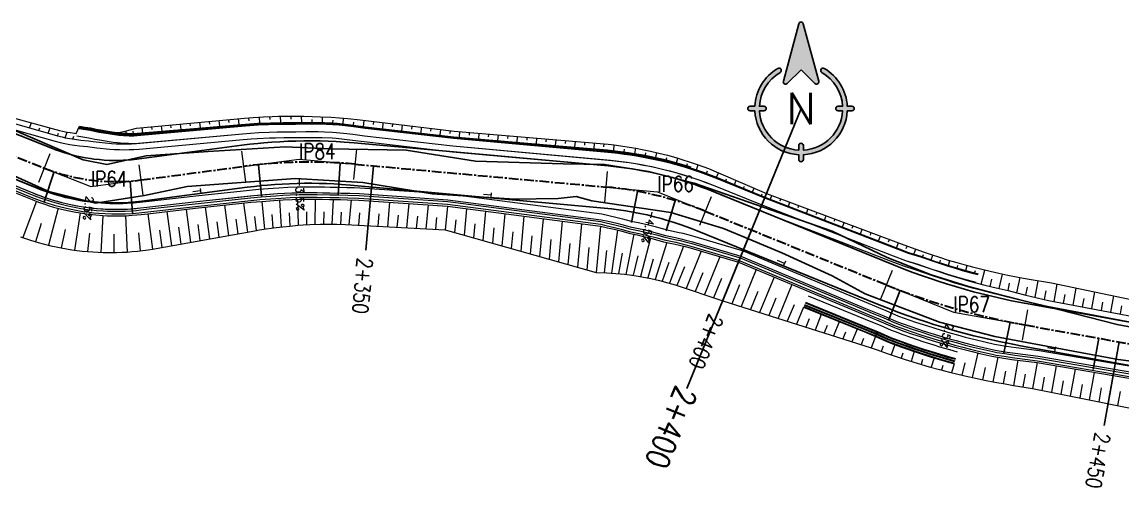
# Model space of a CAD drawing. Extents: x 337736 to 342003, y 3067251 to 3069533.
# Drawn here: x 339711.6 to 339854.3, y 3068097 to 3068157.3 of the extents above; entities that cross this region are included whole.
import ezdxf
from ezdxf.enums import TextEntityAlignment as Align

# ---------------------------------------------------------------- set-up
doc = ezdxf.new("R2010")
doc.units = 0
doc.header["$MEASUREMENT"] = 0
doc.linetypes.add('Center', pattern=[2, 1.25, -0.25, 0.25, -0.25])
for name, color, linetype, lineweight in [('BEC', 3, 'Continuous', 13), ('BES', 3, 'Continuous', 13), ('Breast Wall', 6, 'Continuous', 9), ('CFHatchLines', 4, 'Continuous', 0), ('Chainage', 7, 'Continuous', 25), ('Drain', 3, 'Continuous', 9), ('IP_Line', 150, 'Continuous', 9), ('LeftRoadExtreme', 7, 'Continuous', 13), ('RC', 9, 'Center', 30), ('Retaining Wall', 140, 'Continuous', 9), ('RightRoadExtreme', 7, 'Continuous', 13), ('Road Width', 6, 'Continuous', 25), ('Shoulder', 30, 'Continuous', 15)]:
    doc.layers.add(name, color=color, linetype=linetype, lineweight=lineweight)
for name, color, linetype in [('IPName', 7, 'Continuous'), ('Match Chainage', 7, 'Continuous'), ('North', 7, 'Continuous'), ('RoadEdge', 51, 'Continuous'), ('Super-Elevation', 1, 'Continuous')]:
    doc.layers.add(name, color=color, linetype=linetype)
doc.styles.get("Standard").update_dxf_attribs({"font": 'simplex.shx'})

# ---------------------------------------------------------------- blocks, each defined once
blk = doc.blocks.new('North')
at = {"layer": 'North'}
h = blk.add_hatch(color=0, dxfattribs=at)
h.dxf.hatch_style = 1
edge = h.paths.add_edge_path()
edge.add_line((7.276000000000001e-12, 8.38899464431597), (-2.97585080653152, 5.413143837775349))
edge.add_arc((-3.32940419712395, 5.766697228368679), 0.499999999999442, 165.000000000033, 314.99999999992633, ccw=False)
edge.add_line((-3.81236711026941, 5.8961067509199), (-0.4829629131381812, 18.3216123735528))
edge.add_arc((7.276000000000001e-12, 18.1922028510016), 0.500000000000879, 14.999999999966974, 165.000000000033, ccw=False)
edge.add_line((0.482962913152733, 18.3216123735528), (3.81236711028396, 5.8961067509199))
edge.add_arc((3.3294041971385, 5.766697228368679), 0.500000000000879, -135, 14.999999999966974, ccw=False)
edge.add_line((2.97585080654608, 5.413143837776259), (7.275957614183426e-12, 8.38899464431597))
edge = h.paths.add_edge_path()
edge.add_line((0.5000000000072761, -7.99999999999636), (0.5000000000072761, -8.986100377802359))
edge.add_arc((7.276000000000001e-12, 3.638e-12), 9.000000000000279, 273.18473853672, 356.81526146328)
edge.add_line((8.98610037781327, -0.499999999996362), (8.000000000007269, -0.499999999996362))
edge.add_arc((8.000000000007269, 3.638e-12), 0.5, 90, 270, ccw=False)
edge.add_line((8.000000000007269, 0.500000000003638), (8.98610037781327, 0.500000000003638))
edge.add_arc((7.276000000000001e-12, 2.7285e-12), 9.00000000000033, 3.18473853672609, 60.00000000000131)
edge.add_arc((4.75000000000728, 8.22724133595511), 0.499999999999844, 59.999999999989996, 239.99999999999, ccw=False)
edge.add_arc((1.09139e-11, 3.638e-12), 9.99999999999743, 2.865983982600028, 60.00000000001597, ccw=False)
edge.add_line((9.98749217772638, 0.500000000003638), (11.0000000000073, 0.500000000003638))
edge.add_arc((11.0000000000073, 3.638e-12), 0.5, -90, 90, ccw=False)
edge.add_line((11.0000000000073, -0.499999999996362), (9.98749217772638, -0.499999999996362))
edge.add_arc((1.09139e-11, 3.638e-12), 9.999999999996382, 272.8659839825781, 357.1340160174001, ccw=False)
edge.add_line((0.5000000000072761, -9.98749217771547), (0.5000000000072761, -10.9999999999964))
edge.add_arc((7.276000000000001e-12, -10.9999999999964), 0.5, -180, 0, ccw=False)
edge.add_line((-0.499999999992724, -10.9999999999964), (-0.499999999992724, -9.98749217771547))
edge.add_arc((7.276000000000001e-12, 3.638e-12), 10, 182.865983982599, 267.1340160174011, ccw=False)
edge.add_line((-9.98749217771183, -0.499999999996362), (-10.9999999999927, -0.499999999996362))
edge.add_arc((-10.9999999999927, 3.638e-12), 0.5, 90, 270, ccw=False)
edge.add_line((-10.9999999999927, 0.500000000003638), (-9.98749217771183, 0.500000000003638))
edge.add_arc((7.276000000000001e-12, 3.638e-12), 10, 120, 177.134016017401, ccw=False)
edge.add_arc((-4.74999999999272, 8.22724133595511), 0.500000000000632, -59.99999999999011, 119.99999999995799, ccw=False)
edge.add_arc((7.276000000000001e-12, 2.7285e-12), 9.00000000000034, 119.999999999999, 176.815261463274)
edge.add_line((-8.98610037779872, 0.500000000003638), (-7.99999999999272, 0.500000000003638))
edge.add_arc((-7.99999999999272, 3.638e-12), 0.5, -90, 90, ccw=False)
edge.add_line((-7.99999999999272, -0.499999999996362), (-8.98610037779872, -0.499999999996362))
edge.add_arc((7.276000000000001e-12, 3.638e-12), 9.000000000000279, 183.18473853672, 266.81526146328)
edge.add_line((-0.499999999992724, -8.986100377802359), (-0.499999999992724, -7.99999999999636))
edge.add_arc((7.276000000000001e-12, -7.99999999999636), 0.5, 0, 180, ccw=False)
at = {"layer": 'North', "color": 0}
for points in [[(7.276000000000001e-12, 8.38899464431597), (-2.97585080653152, 5.413143837775349, -0.7673269879792459), (-3.81236711026941, 5.8961067509199), (-0.4829629131381811, 18.3216123735528, -0.7673269879794109), (0.482962913152733, 18.3216123735528), (3.81236711028396, 5.8961067509199, -0.7673269879792459), (2.97585080654608, 5.413143837776259)], [(0.5000000000072761, -7.99999999999636), (0.5000000000072761, -8.986100377802359, 0.382015476982892), (8.98610037781327, -0.499999999996362), (8.000000000007269, -0.499999999996362, -1), (8.000000000007269, 0.500000000003638), (8.98610037781327, 0.500000000003638, 0.253109756565021), (4.50000000000728, 7.79422863406307, -0.99999999999909), (5.00000000000728, 8.660254037847151, -0.2545902106462961), (9.98749217772638, 0.500000000003638), (11.0000000000073, 0.500000000003638, -1), (11.0000000000073, -0.499999999996362), (9.98749217772638, -0.499999999996362, -0.385206477913585), (0.5000000000072761, -9.98749217771547), (0.5000000000072761, -10.9999999999964, -1), (-0.499999999992724, -10.9999999999964), (-0.499999999992724, -9.98749217771547, -0.385206477913585), (-9.98749217771183, -0.499999999996362), (-10.9999999999927, -0.499999999996362, -1), (-10.9999999999927, 0.500000000003638), (-9.98749217771183, 0.500000000003638, -0.2545902106462961), (-4.99999999999272, 8.66025403784806, -0.9999999999990908), (-4.49999999999272, 7.79422863406307, 0.253109756565021), (-8.98610037779872, 0.500000000003638), (-7.99999999999272, 0.500000000003638, -1), (-7.99999999999272, -0.499999999996362), (-8.98610037779872, -0.499999999996362, 0.382015476982892), (-0.499999999992724, -8.986100377802359), (-0.499999999992724, -7.99999999999636, -1)]]:
    blk.add_lwpolyline(points, format="xyb", close=True, dxfattribs=at)
blk.add_text('N', height=6.7215, dxfattribs=at).set_placement((7.2919e-12, 3.6513e-12), align=Align.MIDDLE_CENTER)

msp = doc.modelspace()

# ---------------------------------------------------------------- linework, layer by layer
at = {"layer": 'BEC'}
for points in [[(339715.246298612, 3068140.20290041), (339713.76830808, 3068136.48597373)], [(339740.082220731, 3068140.53696753), (339740.607055607, 3068136.57154847)], [(339754.958388606, 3068140.83928671), (339754.595094056, 3068136.85581874)], [(339726.762544705, 3068138.77406924), (339727.28737958, 3068134.80865017)], [(339787.462342963, 3068137.87490755), (339787.099048414, 3068133.89143958)], [(339800.907510239, 3068134.60326642), (339799.399946134, 3068130.89823599)], [(339824.348427568, 3068125.06523799), (339822.840863463, 3068121.36020756)], [(339841.91465048, 3068119.96970581), (339841.205551052, 3068116.03306028)]]:
    msp.add_lwpolyline(points, dxfattribs=at)
at = {"layer": 'BES'}
for points in [[(339715.246298612, 3068140.20290041), (339713.76830808, 3068136.48597373)], [(339740.082220731, 3068140.53696753), (339740.607055607, 3068136.57154847)], [(339754.958388606, 3068140.83928671), (339754.595094056, 3068136.85581874)], [(339726.762544705, 3068138.77406924), (339727.28737958, 3068134.80865017)], [(339787.462342963, 3068137.87490755), (339787.099048414, 3068133.89143958)], [(339800.907510239, 3068134.60326642), (339799.399946134, 3068130.89823599)], [(339824.348427568, 3068125.06523799), (339822.840863463, 3068121.36020756)], [(339841.91465048, 3068119.96970581), (339841.205551052, 3068116.03306028)]]:
    msp.add_lwpolyline(points, dxfattribs=at)
at = {"layer": 'Breast Wall'}
for points in [[(339813.474, 3068121.775), (339821.819, 3068118.379), (339822.801, 3068117.988), (339824.251, 3068117.339), (339824.74, 3068117.136), (339825.7329999999, 3068116.769), (339826.73, 3068116.413), (339828.484, 3068115.816), (339829.744, 3068115.411), (339830.503, 3068115.176), (339831.7720000001, 3068114.799), (339832.791, 3068114.51)], [(339812.874, 3068120.3), (339820.9779999999, 3068117.002), (339822.22, 3068116.506), (339823.695, 3068115.847), (339824.193, 3068115.641), (339825.455, 3068115.176), (339826.216, 3068114.906), (339827.2329999999, 3068114.555), (339828.255, 3068114.216), (339829.28, 3068113.888), (339830.309, 3068113.571), (339831.342, 3068113.266), (339832.378, 3068112.973)], [(339812.911, 3068120.392), (339821.259, 3068116.996), (339822.257, 3068116.599), (339823.977, 3068115.833), (339824.479, 3068115.64), (339826.248, 3068115), (339827.264, 3068114.65), (339828.285, 3068114.311), (339829.309, 3068113.983), (339830.3370000001, 3068113.667), (339831.369, 3068113.362), (339832.404, 3068113.069)], [(339812.986, 3068120.577), (339821.334, 3068117.18), (339822.329, 3068116.784), (339823.8, 3068116.127), (339824.295, 3068115.921), (339826.059, 3068115.278), (339827.073, 3068114.925), (339828.09, 3068114.584), (339829.111, 3068114.254), (339830.393, 3068113.858), (339831.681, 3068113.479), (339832.455, 3068113.261)], [(339813.024, 3068120.669), (339821.128, 3068117.371), (339822.366, 3068116.877), (339823.834, 3068116.22), (339824.08, 3068116.113), (339824.33, 3068116.015), (339825.335, 3068115.643), (339826.344, 3068115.283), (339828.12, 3068114.679), (339829.141, 3068114.349), (339830.421, 3068113.953), (339831.192, 3068113.724), (339832.481, 3068113.357)], [(339813.099, 3068120.853), (339821.203, 3068117.555), (339822.438, 3068117.062), (339823.659, 3068116.514), (339824.149, 3068116.3), (339824.398, 3068116.202), (339825.15, 3068115.922), (339826.409, 3068115.471), (339827.673, 3068115.037), (339828.435, 3068114.785), (339829.454, 3068114.459), (339830.477, 3068114.144), (339831.503, 3068113.841), (339832.533, 3068113.549)], [(339813.136, 3068120.945), (339821.4829999999, 3068117.549), (339822.474, 3068117.155), (339824.184, 3068116.393), (339824.682, 3068116.201), (339826.441, 3068115.565), (339827.451, 3068115.217), (339828.465, 3068114.88), (339829.4829999999, 3068114.554), (339830.505, 3068114.24), (339831.53, 3068113.937), (339832.559, 3068113.645)]]:
    msp.add_lwpolyline(points, dxfattribs=at)
at = {"layer": 'CFHatchLines'}
for p, q in [((339737.259, 3068143.766), (339737.161, 3068144.509)), ((339738.456, 3068144.2505), (339738.406, 3068144.627)), ((339739.763, 3068143.983), (339739.6629999999, 3068144.747)), ((339741.0715, 3068144.4765), (339741.028, 3068144.865)), ((339742.467, 3068144.168), (339742.395, 3068144.956)), ((339743.79, 3068144.621), (339743.761, 3068145.021)), ((339745.171, 3068144.248), (339745.128, 3068145.06)), ((339746.5085, 3068144.6615), (339746.495, 3068145.073)), ((339747.872, 3068144.259), (339747.86, 3068145.066)), ((339749.221, 3068144.265), (339749.223, 3068144.652)), ((339750.57, 3068144.246), (339750.5870000001, 3068144.985)), ((339751.9179999999, 3068144.2), (339751.933, 3068144.5525)), ((339753.261, 3068144.071), (339753.307, 3068144.798)), ((339755.885, 3068143.734), (339755.9570000001, 3068144.517)), ((339712.607, 3068143.546), (339712.867, 3068144.199)), ((339713.815, 3068143.2), (339713.9475, 3068143.534)), ((339715.023, 3068142.854), (339715.294, 3068143.537)), ((339717.222, 3068142.279), (339717.467, 3068143.005)), ((339719.627, 3068143.666), (339719.627, 3068143.666)), ((339720.5379999999, 3068143.54), (339720.5379999999, 3068143.54)), ((339721.436, 3068143.343), (339721.436, 3068143.343)), ((339722.345, 3068143.191), (339722.345, 3068143.191)), ((339723.263, 3068143.037), (339723.263, 3068143.037)), ((339725.133, 3068142.851), (339725.111, 3068143.149)), ((339726.0820000001, 3068142.829), (339726.0475, 3068143.1045)), ((339727.286, 3068142.906), (339727.199, 3068143.565)), ((339728.4885, 3068143.3485), (339728.444, 3068143.683)), ((339729.779, 3068143.121), (339729.689, 3068143.801)), ((339730.9805, 3068143.574), (339730.935, 3068143.919)), ((339732.273, 3068143.336), (339732.18, 3068144.037)), ((339733.472, 3068143.7995), (339733.425, 3068144.155)), ((339734.766, 3068143.551), (339734.67, 3068144.273)), ((339735.9645, 3068144.025), (339735.916, 3068144.391)), ((339754.601, 3068143.911), (339754.632, 3068144.2885)), ((339757.1629999999, 3068143.9795), (339757.199, 3068144.369)), ((339758.37, 3068143.448), (339758.44, 3068144.222)), ((339759.6470000001, 3068143.6905), (339759.682, 3068144.074)), ((339760.854, 3068143.165), (339760.924, 3068143.927)), ((339762.1315, 3068143.402), (339762.166, 3068143.78)), ((339763.339, 3068142.882), (339763.407, 3068143.632)), ((339764.615, 3068143.113), (339764.649, 3068143.485)), ((339765.823, 3068142.599), (339765.891, 3068143.337)), ((339767.099, 3068142.824), (339767.132, 3068143.19)), ((339768.31, 3068142.337), (339768.376, 3068143.067)), ((339716.22, 3068142.513), (339716.3575, 3068142.862)), ((339718.229, 3068142.097), (339718.3355, 3068142.4735)), ((339724.1925, 3068142.9415), (339724.192, 3068142.963)), ((339769.5885, 3068142.595), (339769.622, 3068142.961)), ((339770.801, 3068142.122), (339770.867, 3068142.854)), ((339772.0795, 3068142.3815), (339772.113, 3068142.748)), ((339773.291, 3068141.907), (339773.3579999999, 3068142.642)), ((339774.5705, 3068142.168), (339774.604, 3068142.536)), ((339775.782, 3068141.693), (339775.849, 3068142.429)), ((339777.0615, 3068141.954), (339777.095, 3068142.323)), ((339778.273, 3068141.478), (339778.34, 3068142.217)), ((339779.552, 3068141.741), (339779.586, 3068142.111)), ((339780.764, 3068141.264), (339780.831, 3068142.004)), ((339782.0429999999, 3068141.527), (339782.077, 3068141.898)), ((339783.255, 3068141.049), (339783.322, 3068141.792)), ((339784.534, 3068141.314), (339784.568, 3068141.686)), ((339785.745, 3068140.834), (339785.813, 3068141.579)), ((339787.025, 3068141.1), (339787.059, 3068141.473)), ((339788.291, 3068140.604), (339788.366, 3068141.337)), ((339789.664, 3068140.437), (339789.7105, 3068140.792)), ((339791.031, 3068140.232), (339791.141, 3068140.919)), ((339792.393, 3068139.989), (339792.455, 3068140.3205)), ((339793.746, 3068139.709), (339793.885, 3068140.348)), ((339795.092, 3068139.391), (339795.1675, 3068139.6985)), ((339796.428, 3068139.036), (339796.59, 3068139.626)), ((339797.753, 3068138.644), (339797.8395, 3068138.9265)), ((339799.035, 3068138.12), (339799.249, 3068138.756)), ((339800.333, 3068137.656), (339800.4455, 3068137.961)), ((339801.618, 3068137.156), (339801.852, 3068137.74)), ((339802.8, 3068136.67), (339802.915, 3068136.9515)), ((339803.956, 3068136.193), (339804.177, 3068136.737)), ((339805.111, 3068135.716), (339805.218, 3068135.9785)), ((339806.2670000001, 3068135.239), (339806.472, 3068135.744)), ((339807.422, 3068134.762), (339807.521, 3068135.005)), ((339808.584, 3068134.301), (339808.782, 3068134.787)), ((339713.503, 3068134.029), (339711.752, 3068129.319)), ((339716.301, 3068133.132), (339715.048, 3068128.346)), ((339735.372, 3068133.256), (339735.916, 3068129.147)), ((339737.8579999999, 3068133.526), (339738.379, 3068129.588)), ((339740.344, 3068133.797), (339740.843, 3068130.029)), ((339742.697, 3068134.025), (339743.069, 3068130.414)), ((339745.006, 3068134.192), (339745.231, 3068130.709)), ((339747.319, 3068134.296), (339747.406, 3068130.921)), ((339749.634, 3068134.311), (339749.593, 3068131.031)), ((339751.95, 3068134.258), (339751.786, 3068131.056)), ((339754.271, 3068134.22), (339753.982, 3068130.996)), ((339756.762, 3068134.073), (339756.469, 3068130.865)), ((339759.256, 3068133.902), (339758.967, 3068130.732)), ((339761.751, 3068133.73), (339761.466, 3068130.6)), ((339764.246, 3068133.559), (339763.964, 3068130.467)), ((339766.741, 3068133.388), (339766.4620000001, 3068130.335)), ((339769.222, 3068133.065), (339768.909, 3068129.641)), ((339809.8515, 3068134.1), (339809.953, 3068134.349)), ((339810.917, 3068133.4), (339811.124, 3068133.911)), ((339812.1895, 3068133.2115), (339812.296, 3068133.473)), ((339813.249, 3068132.5), (339813.467, 3068133.035)), ((339719.176, 3068132.519), (339718.419, 3068127.709)), ((339722.099, 3068132.195), (339721.831, 3068127.412)), ((339725.041, 3068132.165), (339725.248, 3068127.457)), ((339727.917, 3068132.419), (339728.525, 3068127.825)), ((339730.402, 3068132.699), (339730.989, 3068128.266)), ((339732.887, 3068132.98), (339733.452, 3068128.707)), ((339739.356, 3068131.735), (339739.611, 3068129.808)), ((339741.768, 3068132.08), (339741.994, 3068130.236)), ((339744, 3068132.339), (339744.148, 3068130.572)), ((339746.2395, 3068132.5405), (339746.317, 3068130.826)), ((339748.488, 3068132.6505), (339748.499, 3068130.986)), ((339750.7405, 3068132.67), (339750.689, 3068131.054)), ((339752.9965, 3068132.643), (339752.883, 3068131.036)), ((339755.367, 3068132.5445), (339755.22, 3068130.931)), ((339757.8635, 3068132.3925), (339757.718, 3068130.798)), ((339760.36, 3068132.241), (339760.216, 3068130.666)), ((339762.8565, 3068132.089), (339762.715, 3068130.533)), ((339765.3529999999, 3068131.9375), (339765.213, 3068130.401)), ((339767.8335, 3068131.607), (339767.686, 3068129.988)), ((339771.702, 3068132.741), (339771.356, 3068128.947)), ((339774.183, 3068132.417), (339773.803, 3068128.253)), ((339776.664, 3068132.093), (339776.251, 3068127.559)), ((339779.145, 3068131.769), (339778.698, 3068126.865)), ((339814.527, 3068132.323), (339814.638, 3068132.597)), ((339815.5820000001, 3068131.599), (339815.81, 3068132.159)), ((339816.8645, 3068131.435), (339816.981, 3068131.721)), ((339714.14, 3068131.1685), (339713.389, 3068128.791)), ((339717.2285, 3068130.387), (339716.727, 3068127.985)), ((339729.4585, 3068130.3025), (339729.757, 3068128.046)), ((339731.9325, 3068130.6625), (339732.221, 3068128.486)), ((339734.4065, 3068131.0235), (339734.684, 3068128.927)), ((339736.8815, 3068131.3795), (339737.148, 3068129.368)), ((339770.2975, 3068131.0985), (339770.133, 3068129.294)), ((339772.7615, 3068130.5895), (339772.58, 3068128.6)), ((339781.626, 3068131.446), (339781.145, 3068126.171)), ((339784.107, 3068131.122), (339783.592, 3068125.477)), ((339786.5870000001, 3068130.798), (339786.039, 3068124.783)), ((339788.779, 3068130.296), (339787.985, 3068124.721)), ((339817.914, 3068130.698), (339818.152, 3068131.283)), ((339819.202, 3068130.5465), (339819.323, 3068130.845)), ((339820.247, 3068129.797), (339820.495, 3068130.407)), ((339720.3775, 3068129.919), (339720.122, 3068127.518)), ((339723.555, 3068129.7675), (339723.541, 3068127.392)), ((339726.7285, 3068129.934), (339726.948, 3068127.608)), ((339775.2255, 3068130.0805), (339775.027, 3068127.906)), ((339777.689, 3068129.5715), (339777.474, 3068127.212)), ((339780.153, 3068129.063), (339779.921, 3068126.518)), ((339790.914, 3068129.756), (339789.877, 3068124.557)), ((339793.051, 3068129.268), (339791.765, 3068124.287)), ((339821.5395, 3068129.658), (339821.666, 3068129.969)), ((339822.579, 3068128.897), (339822.8370000001, 3068129.531)), ((339823.8775, 3068128.7695), (339824.009, 3068129.093)), ((339782.617, 3068128.554), (339782.368, 3068125.824)), ((339785.081, 3068128.045), (339784.815, 3068125.13)), ((339787.37, 3068127.6615), (339787.039, 3068124.762)), ((339789.388, 3068127.3275), (339788.931, 3068124.652)), ((339795.171, 3068128.707), (339793.644, 3068123.91)), ((339797.331, 3068128.217), (339795.508, 3068123.426)), ((339799.634, 3068127.561), (339797.667, 3068122.727)), ((339824.912, 3068127.996), (339825.18, 3068128.655)), ((339826.179, 3068127.8985), (339826.313, 3068128.235)), ((339827.164, 3068127.182), (339827.4129999999, 3068127.832)), ((339791.404, 3068126.981), (339790.822, 3068124.435)), ((339793.407, 3068126.5455), (339792.706, 3068124.112)), ((339795.4155, 3068126.0795), (339794.578, 3068123.681)), ((339802.044, 3068126.851), (339800.042, 3068121.931)), ((339804.454, 3068126.14), (339802.417, 3068121.134)), ((339828.2929999999, 3068126.829), (339828.4045, 3068127.134)), ((339829.407, 3068126.442), (339829.624, 3068127.061)), ((339830.526, 3068126.07), (339830.6315, 3068126.3845)), ((339831.65, 3068125.713), (339831.854, 3068126.352)), ((339797.4545, 3068125.521), (339796.48, 3068123.125)), ((339799.847, 3068124.7675), (339798.855, 3068122.329)), ((339806.76, 3068125.174), (339804.808, 3068120.377)), ((339832.779, 3068125.373), (339832.8775, 3068125.6965)), ((339833.912, 3068125.048), (339834.102, 3068125.705)), ((339835.05, 3068124.739), (339835.141, 3068125.072)), ((339835.891, 3068123.287), (339836.367, 3068125.121)), ((339838.2120000001, 3068122.719), (339838.645, 3068124.6)), ((339802.2395, 3068124.014), (339801.23, 3068121.533)), ((339804.6095, 3068123.2065), (339803.612, 3068120.756)), ((339809.066, 3068124.208), (339807.198, 3068119.619)), ((339811.372, 3068123.242), (339809.589, 3068118.861)), ((339837.049, 3068122.995), (339837.2765, 3068123.924)), ((339839.379, 3068122.459), (339839.584, 3068123.4115)), ((339840.537, 3068122.157), (339840.936, 3068124.143)), ((339842.894, 3068121.588), (339843.282, 3068123.74)), ((339845.338, 3068121.052), (339845.743, 3068123.302)), ((339806.958, 3068122.3445), (339806.003, 3068119.998)), ((339841.7, 3068121.868), (339841.893, 3068122.9035)), ((339844.114, 3068121.305), (339844.315, 3068122.4205)), ((339846.566, 3068120.819), (339846.7670000001, 3068121.933)), ((339847.795, 3068120.587), (339848.192, 3068122.791)), ((339850.251, 3068120.122), (339850.64, 3068122.281)), ((339852.708, 3068119.656), (339853.088, 3068121.77)), ((339809.3065, 3068121.4825), (339808.394, 3068119.24)), ((339811.6545, 3068120.6205), (339810.784, 3068118.482)), ((339812.874, 3068120.3), (339811.98, 3068118.103)), ((339849.023, 3068120.354), (339849.2195, 3068121.445)), ((339851.479, 3068119.889), (339851.6715, 3068120.9575)), ((339853.936, 3068119.424), (339854.124, 3068120.4695)), ((339813.6035, 3068118.7765), (339813.175, 3068117.724)), ((339815.189, 3068119.358), (339814.371, 3068117.346)), ((339815.9565, 3068117.927), (339815.566, 3068116.967)), ((339817.505, 3068118.416), (339816.761, 3068116.588)), ((339819.821, 3068117.474), (339819.152, 3068115.83)), ((339818.31, 3068117.077), (339817.9570000001, 3068116.209)), ((339820.6625, 3068116.2265), (339820.347, 3068115.451)), ((339822.438, 3068117.062), (339821.646, 3068115.039)), ((339823.189, 3068115.2645), (339822.929, 3068114.573)), ((339824.697, 3068115.453), (339824.218, 3068114.124)), ((339827.2329999999, 3068114.555), (339826.814, 3068113.281)), ((339825.7375, 3068114.3445), (339825.513, 3068113.693)), ((339828.3155, 3068113.51), (339828.12, 3068112.887)), ((339829.794, 3068113.728), (339829.431, 3068112.511)), ((339833.7965, 3068113.09), (339833.391, 3068111.493)), ((339835.48, 3068114.372), (339834.72, 3068111.191)), ((339838.054, 3068113.817), (339837.388, 3068110.642)), ((339840.66, 3068113.435), (339840.069, 3068110.167)), ((339843.146, 3068113.114), (339842.544, 3068109.771)), ((339830.9155, 3068112.7475), (339830.747, 3068112.153)), ((339832.378, 3068112.973), (339832.067, 3068111.814)), ((339836.4075, 3068112.491), (339836.052, 3068110.907)), ((339839.0415, 3068112.006), (339838.727, 3068110.395)), ((339841.6075, 3068111.621), (339841.31, 3068109.968)), ((339845.611, 3068112.693), (339844.996, 3068109.278)), ((339848.075, 3068112.272), (339847.447, 3068108.786)), ((339850.539, 3068111.851), (339849.899, 3068108.294)), ((339844.074, 3068111.2145), (339843.77, 3068109.525)), ((339846.532, 3068110.757), (339846.221, 3068109.032)), ((339848.99, 3068110.3005), (339848.673, 3068108.54)), ((339853.004, 3068111.429), (339852.35, 3068107.802)), ((339851.4485, 3068109.844), (339851.125, 3068108.048)), ((339853.906, 3068109.3875), (339853.576, 3068107.556))]:
    msp.add_line(p, q, dxfattribs=at)
at = {"layer": 'Chainage'}
for p, q in [((339757.177075452, 3068138.62864089), (339756.17801544, 3068127.67410397)), ((339806.150746749, 3068130.31058503), (339802.00494546, 3068120.12175136)), ((339853.790734899, 3068115.79830543), (339851.840711474, 3068104.97253023))]:
    msp.add_line(p, q, dxfattribs=at)
at = {"layer": 'Drain'}
for points in [[(339706.675, 3068137.423), (339713.175, 3068134.8), (339713.982, 3068134.492), (339714.798, 3068134.207), (339715.346, 3068134.031), (339715.898, 3068133.866), (339716.731, 3068133.64), (339717.572, 3068133.438), (339718.4179999999, 3068133.262), (339719.269, 3068133.111), (339720.124, 3068132.986), (339720.696, 3068132.917), (339721.27, 3068132.859), (339722.132, 3068132.794), (339722.708, 3068132.765), (339723.284, 3068132.747), (339724.149, 3068132.743), (339725.014, 3068132.764), (339725.878, 3068132.811), (339726.453, 3068132.857), (339727.027, 3068132.914), (339728.0870000001, 3068133.042), (339734.05, 3068133.715), (339741.236, 3068134.496), (339742.635, 3068134.622), (339744.501, 3068134.759), (339745.435, 3068134.819), (339746.369, 3068134.865), (339747.5379999999, 3068134.902), (339748.473, 3068134.915), (339749.876, 3068134.908), (339751.512, 3068134.859), (339752.683, 3068134.855), (339753.856, 3068134.833), (339755.319, 3068134.773), (339766.795, 3068133.986), (339786.6420000001, 3068131.396), (339787.329, 3068131.255), (339788.427, 3068131.001), (339789.298, 3068130.776), (339790.376, 3068130.47), (339791.032, 3068130.345), (339791.685, 3068130.209), (339792.769, 3068129.958), (339793.845, 3068129.677), (339794.914, 3068129.366), (339796.231, 3068129.094), (339796.889, 3068128.942), (339797.545, 3068128.778), (339798.417, 3068128.543), (339804.68, 3068126.696), (339821.975, 3068119.45), (339823.18, 3068118.955), (339824.619, 3068118.324), (339825.104, 3068118.127), (339825.842, 3068117.86), (339827.077, 3068117.429), (339828.069, 3068117.096), (339829.315, 3068116.696), (339830.315, 3068116.388), (339831.822, 3068115.947), (339832.831, 3068115.667), (339833.842, 3068115.399), (339834.857, 3068115.141), (339835.874, 3068114.895), (339837.405, 3068114.547), (339837.919, 3068114.446), (339838.953, 3068114.283), (339840.248, 3068114.095), (339843.253, 3068113.705), (339862.968, 3068110.335)], [(339706.7670000001, 3068137.656), (339713.027, 3068135.129), (339713.533, 3068134.928), (339714.067, 3068134.727), (339714.605, 3068134.536), (339715.1470000001, 3068134.356), (339715.966, 3068134.107), (339716.792, 3068133.882), (339717.347, 3068133.746), (339717.904, 3068133.621), (339718.745, 3068133.455), (339719.59, 3068133.314), (339720.439, 3068133.198), (339721.291, 3068133.108), (339722.146, 3068133.043), (339722.717, 3068133.015), (339723.2879999999, 3068132.997), (339724.146, 3068132.993), (339725.003, 3068133.014), (339725.86, 3068133.06), (339726.43, 3068133.106), (339726.999, 3068133.163), (339727.806, 3068133.261), (339734.266, 3068133.99), (339741.205, 3068134.744), (339742.609, 3068134.87), (339744.717, 3068135.025), (339745.655, 3068135.081), (339746.593, 3068135.124), (339747.297, 3068135.146), (339748.471, 3068135.165), (339749.88, 3068135.158), (339751.523, 3068135.109), (339752.934, 3068135.102), (339753.876, 3068135.082), (339755.342, 3068135.022), (339766.818, 3068134.235), (339786.665, 3068131.645), (339787.576, 3068131.455), (339788.679, 3068131.194), (339789.336, 3068131.023), (339790.421, 3068130.716), (339791.519, 3068130.5), (339792.175, 3068130.356), (339792.829, 3068130.2), (339793.912, 3068129.918), (339794.987, 3068129.605), (339796.312, 3068129.33), (339796.974, 3068129.177), (339797.634, 3068129.012), (339798.511, 3068128.774), (339804.774, 3068126.927), (339821.146, 3068120.068), (339823.271, 3068119.187), (339824.946, 3068118.456), (339825.68, 3068118.184), (339826.911, 3068117.75), (339828.396, 3068117.252), (339829.39, 3068116.934), (339830.388, 3068116.627), (339831.639, 3068116.259), (339832.645, 3068115.977), (339833.905, 3068115.641), (339834.917, 3068115.384), (339836.186, 3068115.079), (339837.714, 3068114.736), (339837.971, 3068114.69), (339839.261, 3068114.489), (339840.294, 3068114.341), (339843.297, 3068113.951), (339863.012, 3068110.581)], [(339706.453, 3068136.866), (339712.955, 3068134.242), (339713.778, 3068133.927), (339714.611, 3068133.637), (339715.171, 3068133.457), (339715.734, 3068133.289), (339716.585, 3068133.058), (339717.157, 3068132.918), (339717.73, 3068132.789), (339718.596, 3068132.618), (339719.466, 3068132.473), (339720.341, 3068132.354), (339721.218, 3068132.261), (339722.099, 3068132.195), (339722.686, 3068132.165), (339723.275, 3068132.147), (339724.158, 3068132.143), (339725.041, 3068132.165), (339725.922, 3068132.213), (339726.509, 3068132.26), (339727.095, 3068132.318), (339727.917, 3068132.419), (339734.129, 3068133.12), (339741.311, 3068133.901), (339742.697, 3068134.025), (339744.775, 3068134.177), (339745.469, 3068134.22), (339746.625, 3068134.274), (339747.551, 3068134.302), (339748.477, 3068134.315), (339749.866, 3068134.308), (339750.56, 3068134.293), (339751.486, 3068134.259), (339752.878, 3068134.254), (339753.807, 3068134.235), (339755.265, 3068134.175), (339766.741, 3068133.388), (339786.5870000001, 3068130.798), (339787.484, 3068130.61), (339788.349, 3068130.406), (339789.2070000001, 3068130.183), (339790.269, 3068129.88), (339791.344, 3068129.668), (339791.986, 3068129.527), (339792.626, 3068129.375), (339793.686, 3068129.098), (339794.738, 3068128.792), (339795.604, 3068128.619), (339796.253, 3068128.478), (339797.546, 3068128.162), (339798.191, 3068127.987), (339804.454, 3068126.14), (339821.518, 3068118.991), (339822.961, 3068118.396), (339824.167, 3068117.866), (339824.652, 3068117.659), (339824.8970000001, 3068117.564), (339825.888, 3068117.207), (339826.883, 3068116.861), (339828.132, 3068116.444), (339829.135, 3068116.123), (339830.394, 3068115.738), (339831.405, 3068115.442), (339832.674, 3068115.088), (339833.692, 3068114.818), (339834.713, 3068114.559), (339835.736, 3068114.311), (339837.277, 3068113.961), (339837.534, 3068113.905), (339837.794, 3068113.859), (339839.096, 3068113.655), (339839.877, 3068113.542), (339843.146, 3068113.114), (339862.861, 3068109.744)], [(339706.546, 3068137.098), (339712.805, 3068134.572), (339713.863, 3068134.162), (339714.4129999999, 3068133.968), (339714.966, 3068133.784), (339715.802, 3068133.53), (339716.646, 3068133.3), (339717.213, 3068133.162), (339717.782, 3068133.034), (339718.64, 3068132.864), (339719.503, 3068132.72), (339720.37, 3068132.602), (339720.949, 3068132.538), (339721.531, 3068132.485), (339722.404, 3068132.428), (339723.279, 3068132.397), (339724.154, 3068132.393), (339725.03, 3068132.414), (339725.904, 3068132.462), (339726.777, 3068132.536), (339734.096, 3068133.368), (339741.28, 3068134.149), (339742.439, 3068134.255), (339744.526, 3068134.41), (339745.222, 3068134.456), (339746.383, 3068134.515), (339747.545, 3068134.552), (339748.475, 3068134.565), (339749.87, 3068134.558), (339751.497, 3068134.509), (339752.661, 3068134.506), (339753.827, 3068134.484), (339755.287, 3068134.424), (339766.763, 3068133.637), (339786.61, 3068131.047), (339787.2929999999, 3068130.907), (339788.381, 3068130.654), (339789.245, 3068130.43), (339790.313, 3068130.126), (339791.611, 3068129.867), (339792.685, 3068129.618), (339793.752, 3068129.339), (339794.811, 3068129.031), (339795.682, 3068128.856), (339796.335, 3068128.714), (339796.987, 3068128.56), (339797.637, 3068128.395), (339798.285, 3068128.218), (339804.548, 3068126.372), (339821.381, 3068119.319), (339823.052, 3068118.629), (339824.738, 3068117.893), (339825.477, 3068117.619), (339826.964, 3068117.098), (339828.21, 3068116.682), (339829.21, 3068116.362), (339830.214, 3068116.053), (339831.222, 3068115.755), (339832.486, 3068115.399), (339833.5, 3068115.126), (339834.518, 3068114.865), (339835.5379999999, 3068114.615), (339837.33, 3068114.205), (339837.846, 3068114.103), (339838.884, 3068113.94), (339839.924, 3068113.787), (339843.191, 3068113.36), (339862.906, 3068109.99)]]:
    msp.add_lwpolyline(points, dxfattribs=at)
at = {"layer": 'IP_Line'}
for points in [[(339740.344638169, 3068138.554258), (339747.544304835, 3068139.50715506), (339754.776741331, 3068138.84755273)], [(339714.507303346, 3068138.34443707), (339720.563685282, 3068135.93619071), (339727.024962143, 3068136.79135971)], [(339787.280695689, 3068135.88317356), (339793.950309179, 3068135.27490101), (339800.153728186, 3068132.75075121)], [(339823.594645516, 3068123.21272278), (339832.305111485, 3068119.66846421), (339841.560100766, 3068118.00138305)]]:
    msp.add_lwpolyline(points, dxfattribs=at)
at = {"layer": 'LeftRoadExtreme'}
msp.add_lwpolyline([(339709.7120000001, 3068145.059), (339716.495, 3068143.211), (339716.884, 3068143.122), (339717.467, 3068143.005), (339717.857, 3068142.936), (339718.442, 3068142.85), (339718.637, 3068142.825), (339719.0820000001, 3068143.759), (339719.81, 3068143.638), (339720.5379999999, 3068143.54), (339721.255, 3068143.379), (339721.798, 3068143.277), (339722.528, 3068143.164), (339723.263, 3068143.037), (339724.006, 3068142.94), (339724.192, 3068142.963), (339724.377, 3068142.997), (339725.111, 3068143.149), (339725.474, 3068143.236), (339726.452, 3068143.495), (339740.482, 3068144.821), (339741.575, 3068144.905), (339742.941, 3068144.986), (339744.035, 3068145.031), (339744.855, 3068145.055), (339746.495, 3068145.073), (339748.133, 3068145.063), (339749.225, 3068145.039), (339750.315, 3068144.998), (339751.676, 3068144.923), (339752.764, 3068144.844), (339753.85, 3068144.749), (339755.46, 3068144.576), (339767.629, 3068143.131), (339787.557, 3068141.431), (339788.366, 3068141.337), (339789.201, 3068141.228), (339790.311, 3068141.061), (339791.141, 3068140.919), (339791.968, 3068140.764), (339793.065, 3068140.535), (339794.158, 3068140.282), (339795.243, 3068140.006), (339796.322, 3068139.705), (339797.126, 3068139.464), (339798.192, 3068139.121), (339799.249, 3068138.756), (339800.558, 3068138.266), (339801.852, 3068137.74), (339808.079, 3068135.05), (339825.873, 3068128.396), (339827.4129999999, 3068127.832), (339828.516, 3068127.439), (339829.402, 3068127.135), (339830.514, 3068126.77), (339831.63, 3068126.42), (339832.751, 3068126.085), (339833.651, 3068125.829), (339834.78, 3068125.523), (339836.139, 3068125.176), (339837.049, 3068124.958), (339838.188, 3068124.699), (339839.331, 3068124.456), (339840.7070000001, 3068124.186), (339841.856, 3068123.978), (339845.009, 3068123.455), (339864.595, 3068119.371)], dxfattribs=at)
at = {"layer": 'Match Chainage'}
msp.add_line((339812.557894195, 3068146.05696435), (339797.783765966, 3068109.74766616), dxfattribs=at)
at = {"layer": 'RC', "linetype": 'Center'}
msp.add_lwpolyline([(339698.075589033, 3068144.87830772), (339714.507303346, 3068138.34443707), (339714.507303346, 3068138.34443707, 0.128209764366294), (339727.024962143, 3068136.79135971), (339727.024962143, 3068136.79135971), (339740.344638169, 3068138.554258), (339740.344638169, 3068138.554258, -0.0556917481184985), (339754.776741331, 3068138.84755273), (339754.776741331, 3068138.84755273), (339787.280695689, 3068135.88317356), (339787.280695689, 3068135.88317356, -0.0740068036767251), (339800.153728186, 3068132.75075121), (339800.153728186, 3068132.75075121), (339823.594645516, 3068123.21272278), (339823.594645516, 3068123.21272278, 0.0521022570348195), (339841.560100766, 3068118.00138305), (339841.560100766, 3068118.00138305), (339881.550860795, 3068110.79793411)], format="xyb", dxfattribs=at)
at = {"layer": 'Retaining Wall'}
for points in [[(339718.753, 3068142.502), (339719.531, 3068142.368), (339720.31, 3068142.261), (339721.079, 3068142.091), (339721.661, 3068141.984), (339723.427, 3068141.71), (339724.024, 3068141.64), (339724.826, 3068141.575), (339725.432, 3068141.547), (339726.243, 3068141.539), (339726.708, 3068141.553), (339740.188, 3068142.783), (339741.25, 3068142.868), (339742.312, 3068142.937), (339743.641, 3068143), (339744.703, 3068143.032), (339745.766, 3068143.047), (339747.093, 3068143.043), (339748.419, 3068143.065), (339750.01, 3068143.057), (339750.806, 3068143.039), (339751.866, 3068143.001), (339752.394, 3068142.956), (339753.713, 3068142.813), (339754.502, 3068142.715), (339756.025, 3068142.508), (339767.454, 3068141.206), (339787.622, 3068139.367), (339788.426, 3068139.286), (339789.496, 3068139.158), (339790.297, 3068139.046), (339791.095, 3068138.921), (339792.157, 3068138.734), (339793.213, 3068138.523), (339794.265, 3068138.289), (339795.312, 3068138.031), (339796.352, 3068137.75), (339797.129, 3068137.524), (339798.157, 3068137.203), (339799.179, 3068136.859), (339800.192, 3068136.493), (339801.197, 3068136.104), (339807.47, 3068133.552), (339824.497, 3068126.977), (339826.086, 3068126.372), (339827.688, 3068125.873), (339829.495, 3068125.251), (339830.404, 3068124.953), (339831.5429999999, 3068124.595), (339832.687, 3068124.253), (339833.606, 3068123.991), (339835.221, 3068123.557)], [(339719.006, 3068143.469), (339719.56, 3068143.373), (339720.485, 3068143.245), (339721.032, 3068143.12), (339721.5820000001, 3068143.011), (339722.509, 3068142.864), (339723.068, 3068142.766), (339723.632, 3068142.685), (339724.2, 3068142.621), (339724.7720000001, 3068142.573), (339725.54, 3068142.537), (339726.119, 3068142.531), (339726.577, 3068142.544), (339740.062, 3068143.775), (339741.14, 3068143.862), (339742.217, 3068143.932), (339743.565, 3068143.997), (339744.643, 3068144.03), (339745.721, 3068144.046), (339747.068, 3068144.043), (339748.4129999999, 3068144.065), (339750.027, 3068144.057), (339751.1029999999, 3068144.031), (339751.909, 3068144), (339752.713, 3068143.928), (339753.516, 3068143.841), (339754.584, 3068143.712), (339756.115, 3068143.504), (339767.544, 3068142.202), (339787.987, 3068140.337), (339788.807, 3068140.25), (339789.626, 3068140.149), (339790.443, 3068140.035), (339791.258, 3068139.908), (339792.341, 3068139.717), (339793.42, 3068139.501), (339794.494, 3068139.262), (339795.562, 3068138.999), (339796.359, 3068138.786), (339797.416, 3068138.482), (339798.466, 3068138.154), (339799.508, 3068137.803), (339800.5429999999, 3068137.429), (339801.569, 3068137.032), (339807.847, 3068134.479), (339825.107, 3068127.813), (339826.451, 3068127.303), (339828.034, 3068126.811), (339830.045, 3068126.122), (339831.62, 3068125.618), (339832.523, 3068125.344), (339833.43, 3068125.08), (339834.567, 3068124.764), (339835.48, 3068124.523)], [(339719.032, 3068143.566), (339719.7670000001, 3068143.443), (339720.503, 3068143.344), (339721.046, 3068143.219), (339721.777, 3068143.078), (339722.515, 3068142.964), (339723.071, 3068142.866), (339723.633, 3068142.785), (339724.387, 3068142.703), (339724.9570000001, 3068142.661), (339725.531, 3068142.637), (339726.107, 3068142.63), (339726.564, 3068142.643), (339740.32, 3068143.898), (339741.398, 3068143.981), (339742.208, 3068144.032), (339743.557, 3068144.097), (339744.637, 3068144.13), (339745.716, 3068144.146), (339747.065, 3068144.143), (339748.412, 3068144.165), (339750.028, 3068144.157), (339751.106, 3068144.131), (339751.9129999999, 3068144.1), (339752.451, 3068144.054), (339753.523, 3068143.941), (339754.592, 3068143.811), (339755.876, 3068143.634), (339756.373, 3068143.575), (339767.554, 3068142.301), (339787.996, 3068140.436), (339789.366, 3068140.284), (339790.185, 3068140.174), (339791.002, 3068140.051), (339792.089, 3068139.865), (339793.171, 3068139.655), (339794.248, 3068139.422), (339795.32, 3068139.164), (339796.385, 3068138.883), (339797.445, 3068138.578), (339798.497, 3068138.249), (339799.541, 3068137.898), (339800.578, 3068137.523), (339801.606, 3068137.125), (339807.884, 3068134.571), (339825.6029999999, 3068127.729), (339826.488, 3068127.396), (339828.069, 3068126.905), (339829.854, 3068126.291), (339830.75, 3068125.997), (339831.65, 3068125.713), (339833.458, 3068125.176), (339834.367, 3068124.922), (339835.506, 3068124.62)], [(339719.057, 3068143.663), (339719.605, 3068143.568), (339720.52, 3068143.442), (339721.061, 3068143.318), (339721.605, 3068143.21), (339722.5220000001, 3068143.064), (339723.075, 3068142.966), (339723.633, 3068142.885), (339724.196, 3068142.82), (339724.762, 3068142.773), (339725.331, 3068142.743), (339726.094, 3068142.729), (339726.551, 3068142.743), (339726.8, 3068142.765), (339740.037, 3068143.974), (339741.118, 3068144.061), (339742.198, 3068144.131), (339742.739, 3068144.161), (339744.09, 3068144.215), (339745.7120000001, 3068144.246), (339747.062, 3068144.243), (339748.411, 3068144.265), (339749.221, 3068144.265), (339750.57, 3068144.246), (339751.9179999999, 3068144.2), (339752.456, 3068144.154), (339753.529, 3068144.041), (339754.601, 3068143.911), (339756.134, 3068143.703), (339767.563, 3068142.401), (339787.48, 3068140.585), (339788.555, 3068140.474), (339789.377, 3068140.374), (339790.197, 3068140.261), (339791.016, 3068140.133), (339791.8320000001, 3068139.992), (339792.916, 3068139.784), (339793.994, 3068139.551), (339795.068, 3068139.294), (339796.135, 3068139.013), (339797.196, 3068138.709), (339798.25, 3068138.381), (339799.296, 3068138.03), (339800.075, 3068137.752), (339800.591, 3068137.559), (339801.618, 3068137.156), (339807.884, 3068134.571), (339825.6029999999, 3068127.729), (339826.488, 3068127.396), (339828.069, 3068126.905), (339829.854, 3068126.291), (339830.75, 3068125.997), (339831.65, 3068125.713), (339833.458, 3068125.176), (339834.367, 3068124.922), (339835.506, 3068124.62)], [(339719.0820000001, 3068143.759), (339719.81, 3068143.638), (339720.5379999999, 3068143.54), (339721.075, 3068143.417), (339721.617, 3068143.309), (339722.528, 3068143.164), (339723.079, 3068143.066), (339723.634, 3068142.985), (339724.193, 3068142.92), (339724.756, 3068142.873), (339725.323, 3068142.842), (339726.0820000001, 3068142.829), (339726.5379999999, 3068142.842), (339726.787, 3068142.863), (339740.033, 3068144.006), (339741.115, 3068144.088), (339742.196, 3068144.154), (339743.819, 3068144.221), (339745.441, 3068144.251), (339747.062, 3068144.243), (339748.411, 3068144.265), (339749.76, 3068144.261), (339750.839, 3068144.239), (339751.9179999999, 3068144.2), (339752.456, 3068144.154), (339753.529, 3068144.041), (339754.601, 3068143.911), (339756.134, 3068143.703), (339767.563, 3068142.401), (339787.24, 3068140.706), (339788.015, 3068140.633), (339788.84, 3068140.542), (339790.211, 3068140.36), (339791.304, 3068140.187), (339792.664, 3068139.936), (339793.746, 3068139.709), (339794.555, 3068139.523), (339795.092, 3068139.391), (339796.161, 3068139.11), (339797.224, 3068138.805), (339798.28, 3068138.477)], [(339719.0820000001, 3068143.759), (339719.81, 3068143.638), (339720.5379999999, 3068143.54), (339721.075, 3068143.417), (339721.617, 3068143.309), (339723.448, 3068143.01), (339724.193, 3068142.92), (339724.756, 3068142.873), (339725.323, 3068142.842), (339725.8920000001, 3068142.829), (339726.5379999999, 3068142.842), (339736.511, 3068143.702)], [(339777.526, 3068141.543), (339787.489, 3068140.684), (339788.84, 3068140.542), (339790.211, 3068140.36), (339791.304, 3068140.187), (339792.121, 3068140.041), (339793.206, 3068139.826), (339794.286, 3068139.586), (339795.36, 3068139.323), (339796.428, 3068139.036), (339797.224, 3068138.805), (339798.28, 3068138.477)]]:
    msp.add_lwpolyline(points, dxfattribs=at)
at = {"layer": 'RightRoadExtreme'}
msp.add_lwpolyline([(339711.427, 3068129.434), (339712.077, 3068129.207), (339712.731, 3068128.992), (339713.719, 3068128.695), (339714.382, 3068128.514), (339715.383, 3068128.267), (339716.053, 3068128.12), (339716.727, 3068127.985), (339717.402, 3068127.865), (339718.08, 3068127.757), (339718.759, 3068127.664), (339719.44, 3068127.584), (339720.122, 3068127.518), (339720.805, 3068127.465), (339721.489, 3068127.426), (339722.173, 3068127.401), (339723.199, 3068127.389), (339723.882, 3068127.398), (339724.566, 3068127.421), (339725.248, 3068127.457), (339725.929, 3068127.507), (339726.609, 3068127.571), (339727.287, 3068127.648), (339727.963, 3068127.739), (339728.525, 3068127.825), (339741.78, 3068130.198), (339742.423, 3068130.31), (339743.284, 3068130.448), (339744.58, 3068130.63), (339745.448, 3068130.734), (339746.317, 3068130.826), (339747.406, 3068130.921), (339748.062, 3068130.963), (339748.936, 3068131.007), (339750.25, 3068131.047), (339751.127, 3068131.057), (339752.444, 3068131.047), (339753.542, 3068131.015), (339766.4620000001, 3068130.335), (339786.039, 3068124.783), (339787.417, 3068124.749), (339787.985, 3068124.721), (339788.552, 3068124.683), (339789.688, 3068124.578), (339790.633, 3068124.462), (339791.199, 3068124.379), (339791.954, 3068124.254), (339793.0820000001, 3068124.034), (339793.644, 3068123.91), (339794.205, 3068123.776), (339795.322, 3068123.479), (339796.247, 3068123.203), (339802.417, 3068121.134), (339821.646, 3068115.039), (339822.415, 3068114.757), (339823.702, 3068114.301), (339824.995, 3068113.863), (339826.033, 3068113.526), (339827.597, 3068113.042), (339829.1679999999, 3068112.584), (339830.4829999999, 3068112.223), (339831.802, 3068111.88), (339832.861, 3068111.619), (339834.188, 3068111.309), (339834.986, 3068111.132), (339836.319, 3068110.852), (339837.655, 3068110.591), (339838.995, 3068110.348), (339840.069, 3068110.167), (339842.544, 3068109.771), (339862.157, 3068105.833)], dxfattribs=at)
at = {"layer": 'Road Width'}
for points in [[(339698.610242314, 3068147.62380549), (339715.575096234, 3068140.87935118), (339715.990620068, 3068140.72010816), (339716.409245449, 3068140.5692069), (339717.042632312, 3068140.35862694), (339717.46827644, 3068140.22883682), (339718.111396345, 3068140.05017619), (339718.542995331, 3068139.94182161), (339719.194240814, 3068139.79552686), (339719.849581442, 3068139.66883236), (339720.508427454, 3068139.56185215), (339720.94931288, 3068139.50153266), (339721.612682288, 3068139.42761471), (339722.277970409, 3068139.37362813), (339722.944578526, 3068139.33962149), (339723.389421055, 3068139.32806622), (339724.05689571, 3068139.32741859), (339724.724089449, 3068139.3467925), (339725.390401844, 3068139.3861705), (339725.833824306, 3068139.42351912), (339726.497335904, 3068139.49614965), (339740.113207723, 3068141.29748243), (339741.147761837, 3068141.42429601), (339742.184144421, 3068141.535179), (339742.962483749, 3068141.60787085), (339744.001475695, 3068141.69081441), (339745.04162069, 3068141.7577643), (339746.082672551, 3068141.80870466), (339747.124384879, 3068141.84362344), (339748.166511122, 3068141.86251238), (339749.208804626, 3068141.86536701), (339750.2510187, 3068141.85218665), (339751.29290667, 3068141.82297441), (339752.334221941, 3068141.77773722), (339753.374718053, 3068141.71648578), (339754.673811101, 3068141.61742389), (339787.553121595, 3068138.61973566), (339788.608637738, 3068138.51112569), (339789.661479914, 3068138.37908855), (339790.711128223, 3068138.22368944), (339792.017907771, 3068137.99670579), (339792.798771778, 3068137.84312377), (339793.835736131, 3068137.61814513), (339794.86744534, 3068137.37018029), (339795.89338994, 3068137.09935169), (339796.658760489, 3068136.88130592), (339797.673399826, 3068136.57079429), (339798.680888955, 3068136.23781365), (339799.680730371, 3068135.88252841), (339800.425295463, 3068135.60153223), (339801.165074094, 3068135.30816622), (339824.554527202, 3068125.79108671), (339826.133845784, 3068125.16463155), (339827.040333982, 3068124.82098637), (339828.178721728, 3068124.40562816), (339829.322768356, 3068124.00612045), (339830.472253182, 3068123.6225403), (339831.395607574, 3068123.32719384), (339832.554321709, 3068122.97246768), (339833.717850681, 3068122.63386846), (339834.885970048, 3068122.31146151), (339836.528619838, 3068121.88741259), (339838.179203983, 3068121.49538224), (339839.837098437, 3068121.13551866), (339841.501676394, 3068120.80795791), (339882.85103002, 3068113.35287009)], [(339696.3758225, 3068142.59192461), (339713.555632699, 3068135.76351625), (339714.334452686, 3068135.46950316), (339714.858414389, 3068135.28653085), (339715.650955584, 3068135.03180997), (339716.183407275, 3068134.87525349), (339716.987688737, 3068134.6604615), (339717.527299565, 3068134.53071217), (339718.341311011, 3068134.35638593), (339718.886732229, 3068134.25376806), (339719.708439053, 3068134.1203433), (339720.258307393, 3068134.04511337), (339721.085655756, 3068133.95292358), (339721.91539712, 3068133.885592), (339722.746784772, 3068133.84317922), (339723.301588375, 3068133.82876759), (339724.134056764, 3068133.82795988), (339724.966174799, 3068133.85212284), (339725.797193629, 3068133.90123472), (339726.350226137, 3068133.94781559), (339727.177751838, 3068134.03839973), (339740.824351405, 3068135.84365124), (339741.774919576, 3068135.96016999), (339742.727167781, 3068136.0620514), (339743.442320891, 3068136.12884207), (339744.396966627, 3068136.20505221), (339745.352671806, 3068136.26656705), (339746.309210232, 3068136.31337203), (339747.266355508, 3068136.34545608), (339748.223881097, 3068136.3628116), (339749.181560368, 3068136.36543449), (339750.139166657, 3068136.35332412), (339751.096473316, 3068136.32648335), (339752.053253768, 3068136.28491856), (339753.009281561, 3068136.22863956), (339754.202913181, 3068136.13761959), (339787.050981432, 3068133.14270588), (339787.9849198, 3068133.04660595), (339788.916492197, 3068132.92977728), (339789.845238607, 3068132.79227754), (339791.001499044, 3068132.59143861), (339791.6924206, 3068132.45554666), (339792.609944032, 3068132.2564818), (339793.522817626, 3068132.03707835), (339794.430590597, 3068131.79744466), (339795.107803281, 3068131.60451412), (339796.005573166, 3068131.32976823), (339796.897016427, 3068131.03514137), (339797.781692863, 3068130.72077905), (339798.440496531, 3068130.47214891), (339799.095065057, 3068130.21257376), (339822.481626557, 3068120.69666987), (339824.155674363, 3068120.03268866), (339825.119305083, 3068119.66738103), (339826.329453661, 3068119.22583979), (339827.545617842, 3068118.80114821), (339828.767563029, 3068118.39338822), (339829.749123142, 3068118.07942393), (339830.980879429, 3068117.70233681), (339832.217754067, 3068117.34239323), (339833.459508466, 3068116.99966263), (339834.955717703, 3068116.61119989), (339836.709185744, 3068116.18958465), (339838.218444322, 3068115.8553932), (339839.985990901, 3068115.49735875), (339840.999035969, 3068115.30821987), (339881.339510633, 3068108.04110386)]]:
    msp.add_lwpolyline(points, dxfattribs=at)
at = {"layer": 'RoadEdge'}
for points in [[(339705.569, 3068145.396, 1404.158), (339719.5784, 3068139.4087, 1402.7277), (339722.638, 3068138.81, 1402.435), (339727.7120000001, 3068139.921, 1401.879), (339735.736, 3068140.495, 1401.031), (339745.747, 3068141.072, 1400.118), (339751.501, 3068140.848, 1399.776), (339761.3979, 3068140.6446, 1398.8057), (339770.3782, 3068139.2366, 1397.9148), (339781.726, 3068138.896, 1396.802), (339787.1079999999, 3068138.811, 1396.163), (339792.785, 3068137.879, 1395.662), (339798.718, 3068136.375, 1395.082), (339816.5820000001, 3068130.177, 1393.277), (339823.7, 3068126.726, 1392.412), (339829.406, 3068124.497, 1391.754), (339834.268, 3068122.967, 1391.063), (339839.34, 3068121.636, 1390.315), (339845.908, 3068119.999, 1389.587), (339853.502, 3068118.049, 1388.641), (339860.211, 3068116.823, 1387.757)], [(339707.498, 3068138.695, 1403.738), (339715.095, 3068135.284, 1403.153), (339721.162, 3068133.799, 1402.774), (339727.485, 3068134.789, 1402.205), (339733.023, 3068135.944, 1401.559), (339747.089, 3068136.998, 1400.137), (339755.779, 3068136.47, 1399.472), (339764.752, 3068135.003, 1398.773), (339775.4179999999, 3068134.292, 1397.885), (339781.097, 3068134.384, 1397.063), (339783.449, 3068134.636, 1396.822), (339785.446, 3068134.085, 1396.655), (339795.68, 3068132.559, 1395.573), (339802.51, 3068130.5, 1394.791), (339805.83, 3068129.112, 1394.39), (339810.0820000001, 3068127.364, 1393.985), (339816.611, 3068124.357, 1393.296), (339820.878, 3068122.044, 1392.722), (339830.488, 3068118.359, 1391.532), (339837.651, 3068116.52, 1390.649), (339847.819, 3068114.586, 1389.218), (339853.664, 3068113.514, 1388.59), (339866.0220000001, 3068111.911, 1386.942)]]:
    msp.add_polyline3d(points, dxfattribs=at)
at = {"layer": 'Shoulder'}
for points in [[(339709.467, 3068144.445), (339716.22, 3068142.513), (339716.821, 3068142.366), (339717.222, 3068142.279), (339717.826, 3068142.164), (339718.43, 3068142.067), (339719.237, 3068141.968), (339720.243, 3068141.884), (339720.836, 3068141.788), (339721.629, 3068141.687), (339722.426, 3068141.616), (339723.224, 3068141.534), (339723.826, 3068141.494), (339724.2279999999, 3068141.477), (339724.8320000001, 3068141.467), (339725.438, 3068141.476), (339725.842, 3068141.491), (339726.459, 3068141.531), (339740.188, 3068142.783), (339741.25, 3068142.868), (339742.312, 3068142.937), (339743.641, 3068143), (339744.703, 3068143.032), (339745.766, 3068143.047), (339747.093, 3068143.043), (339748.419, 3068143.065), (339750.01, 3068143.057), (339750.806, 3068143.039), (339751.866, 3068143.001), (339752.394, 3068142.956), (339753.713, 3068142.813), (339754.502, 3068142.715), (339756.025, 3068142.508), (339767.454, 3068141.206), (339787.89, 3068139.341), (339788.961, 3068139.225), (339790.03, 3068139.085), (339791.095, 3068138.921), (339791.8920000001, 3068138.783), (339792.95, 3068138.578), (339793.74, 3068138.409), (339794.789, 3068138.163), (339795.573, 3068137.963), (339796.612, 3068137.676), (339797.386, 3068137.446), (339798.4129999999, 3068137.119), (339799.433, 3068136.77), (339800.444, 3068136.398), (339801.197, 3068136.104), (339807.47, 3068133.552), (339824.497, 3068126.977), (339826.086, 3068126.372), (339827.682, 3068125.858), (339829.484, 3068125.219), (339830.39, 3068124.913), (339831.527, 3068124.544), (339833.127, 3068124.054), (339834.275, 3068123.723), (339835.197, 3068123.47), (339836.354, 3068123.168), (339837.282, 3068122.938), (339838.2120000001, 3068122.719), (339839.379, 3068122.459), (339840.537, 3068122.157), (339841.7, 3068121.868), (339844.601, 3068121.191), (339864.253, 3068117.47)], [(339709.19, 3068143.748), (339715.945, 3068141.815), (339716.566, 3068141.661), (339717.19, 3068141.526), (339717.816, 3068141.41), (339718.442, 3068141.314), (339719.069, 3068141.237), (339720.112, 3068141.146), (339720.727, 3068141.046), (339721.344, 3068140.965), (339722.997, 3068140.802), (339723.62, 3068140.756), (339724.246, 3068140.728), (339724.873, 3068140.719), (339725.501, 3068140.728), (339726.129, 3068140.757), (339726.807, 3068140.809), (339740.282, 3068142.039), (339741.3320000001, 3068142.123), (339742.121, 3068142.175), (339743.698, 3068142.252), (339744.486, 3068142.277), (339745.537, 3068142.296), (339747.113, 3068142.293), (339748.424, 3068142.315), (339749.473, 3068142.314), (339750.5220000001, 3068142.296), (339751.833, 3068142.252), (339752.356, 3068142.207), (339753.4, 3068142.095), (339754.441, 3068141.968), (339755.9570000001, 3068141.761), (339767.386, 3068140.459), (339788.081, 3068138.568), (339789.135, 3068138.448), (339790.187, 3068138.304), (339790.973, 3068138.181), (339792.018, 3068137.997), (339792.799, 3068137.843), (339793.836, 3068137.618), (339794.867, 3068137.37), (339795.637, 3068137.169), (339796.659, 3068136.881), (339797.42, 3068136.651), (339798.43, 3068136.323), (339799.182, 3068136.063), (339800.178, 3068135.697), (339800.919, 3068135.407), (339807.187, 3068132.858), (339824.681, 3068126.102), (339825.813, 3068125.674), (339827.422, 3068125.155), (339828.557, 3068124.749), (339829.696, 3068124.354), (339831.3, 3068123.829), (339832.452, 3068123.473), (339833.377, 3068123.2), (339834.537, 3068122.872), (339835.469, 3068122.622), (339836.637, 3068122.324), (339837.574, 3068122.097), (339839.221, 3068121.726), (339840.389, 3068121.422), (339841.562, 3068121.131), (339844.468, 3068120.453), (339864.12, 3068116.732)], [(339706.7670000001, 3068137.656), (339713.2670000001, 3068135.033), (339713.799, 3068134.826), (339714.335, 3068134.63), (339715.1470000001, 3068134.356), (339715.692, 3068134.187), (339716.241, 3068134.029), (339716.792, 3068133.882), (339717.347, 3068133.746), (339718.184, 3068133.563), (339719.026, 3068133.405), (339719.59, 3068133.314), (339720.439, 3068133.198), (339721.007, 3068133.135), (339721.861, 3068133.062), (339722.431, 3068133.028), (339723.2879999999, 3068132.997), (339723.86, 3068132.991), (339724.432, 3068132.997), (339725.289, 3068133.026), (339726.145, 3068133.082), (339726.999, 3068133.163), (339727.806, 3068133.261), (339734.266, 3068133.99), (339739.735, 3068134.586), (339741.673, 3068134.79), (339742.844, 3068134.888), (339744.717, 3068135.025), (339745.655, 3068135.081), (339746.593, 3068135.124), (339747.7670000001, 3068135.156), (339748.471, 3068135.165), (339749.41, 3068135.164), (339750.584, 3068135.142), (339751.523, 3068135.109), (339753.405, 3068135.094), (339754.112, 3068135.075), (339755.342, 3068135.022), (339766.818, 3068134.235), (339786.665, 3068131.645), (339787.576, 3068131.455), (339788.679, 3068131.194), (339789.336, 3068131.023), (339790.421, 3068130.716), (339791.519, 3068130.5), (339792.175, 3068130.356), (339792.829, 3068130.2), (339793.912, 3068129.918), (339794.987, 3068129.605), (339796.312, 3068129.33), (339796.974, 3068129.177), (339797.634, 3068129.012), (339798.511, 3068128.774), (339804.774, 3068126.927), (339821.146, 3068120.068), (339823.271, 3068119.187), (339824.946, 3068118.456), (339825.68, 3068118.184), (339826.911, 3068117.75), (339828.396, 3068117.252), (339829.39, 3068116.934), (339830.388, 3068116.627), (339831.639, 3068116.259), (339832.645, 3068115.977), (339833.905, 3068115.641), (339834.917, 3068115.384), (339836.186, 3068115.079), (339837.714, 3068114.736), (339837.971, 3068114.69), (339839.261, 3068114.489), (339840.294, 3068114.341), (339843.297, 3068113.951), (339863.012, 3068110.581)], [(339707.045, 3068138.352), (339713.5429999999, 3068135.73), (339714.061, 3068135.529), (339714.583, 3068135.338), (339715.1079999999, 3068135.158), (339715.903, 3068134.907), (339716.706, 3068134.68), (339717.245, 3068134.542), (339717.786, 3068134.415), (339718.33, 3068134.299), (339719.15, 3068134.145), (339719.699, 3068134.056), (339720.526, 3068133.943), (339721.079, 3068133.882), (339721.91, 3068133.811), (339722.466, 3068133.777), (339723.0220000001, 3068133.754), (339723.857, 3068133.741), (339724.692, 3068133.753), (339725.248, 3068133.775), (339726.0820000001, 3068133.829), (339726.9129999999, 3068133.908), (339727.708, 3068134.005), (339734.1679999999, 3068134.734), (339741.111, 3068135.488), (339742.295, 3068135.597), (339744.192, 3068135.739), (339744.904, 3068135.789), (339746.09, 3068135.854), (339747.278, 3068135.896), (339748.229, 3068135.913), (339748.942, 3068135.916), (339749.8920000001, 3068135.908), (339750.843, 3068135.885), (339751.555, 3068135.858), (339752.746, 3068135.853), (339753.699, 3068135.836), (339754.66, 3068135.804), (339755.41, 3068135.769), (339766.886, 3068134.982), (339786.7329999999, 3068132.391), (339787.657, 3068132.201), (339788.557, 3068131.992), (339789.45, 3068131.764), (339790.555, 3068131.454), (339791.674, 3068131.234), (339792.787, 3068130.983), (339793.671, 3068130.76), (339794.111, 3068130.641), (339795.206, 3068130.322), (339796.556, 3068130.039), (339797.229, 3068129.882), (339797.9, 3068129.713), (339798.7929999999, 3068129.469), (339805.057, 3068127.622), (339822.5870000001, 3068120.278), (339823.545, 3068119.886), (339825.206, 3068119.16), (339825.934, 3068118.889), (339827.4, 3068118.375), (339828.382, 3068118.046), (339829.614, 3068117.65), (339830.852, 3068117.271), (339831.846, 3068116.98), (339832.843, 3068116.701), (339833.843, 3068116.432), (339835.097, 3068116.112), (339836.356, 3068115.809), (339837.619, 3068115.524), (339838.127, 3068115.424), (339839.151, 3068115.263), (339840.432, 3068115.078), (339843.43, 3068114.689), (339863.145, 3068111.319)]]:
    msp.add_lwpolyline(points, dxfattribs=at)
at = {"layer": 'Super-Elevation'}
for p, q in [((339742.256456951, 3068138.77854155), (339742.676365955, 3068134.67496977)), ((339752.857388868, 3068138.99397775), (339752.604546424, 3068134.87673405)), ((339715.798320929, 3068137.87176165), (339714.487161094, 3068133.96068956)), ((339725.657576392, 3068136.64851481), (339725.973193709, 3068132.535607)), ((339791.365737093, 3068135.32090122), (339790.616627459, 3068131.2644915)), ((339796.267058139, 3068134.12825235), (339795.068660743, 3068130.18116878)), ((339825.406721792, 3068122.49815242), (339823.935099805, 3068118.64458865)), ((339839.646922864, 3068118.36741794), (339838.82797676, 3068114.32452884)), ((339851.145422556, 3068116.27479981), (339850.414163772, 3068112.21513411))]:
    msp.add_line(p, q, dxfattribs=at)

# ---------------------------------------------------------------- block references
at = {"xscale": 0.6, "yscale": 0.6, "zscale": 0.6}
msp.add_blockref('North', (339812.557894195, 3068146.05696435), dxfattribs=at)

# ---------------------------------------------------------------- texts
at = {"layer": 'Chainage', "width": 0.8000000119209291}
for s, rotation, p in [('2+350', 264.789007893192, (339756.087191803, 3068126.67823698)), ('2+400', 247.858761880064, (339801.628054434, 3068119.19549375)), ('2+450', 259.7889320156339, (339851.663436617, 3068103.98836885))]:
    msp.add_text(s, height=2, rotation=rotation, dxfattribs=at).set_placement(p, align=Align.MIDDLE_LEFT)
at = {"layer": 'IPName', "width": 0.8}
for s, p in [('IP84', (339747.544304835, 3068139.50715506)), ('IP64', (339720.563685282, 3068135.93619071)), ('IP66', (339793.950309179, 3068135.27490101)), ('IP67', (339832.305111485, 3068119.66846421))]:
    msp.add_text(s, height=2, dxfattribs=at).set_placement(p)
at = {"layer": 'Match Chainage', "width": 0.8}
msp.add_text('2+400', height=3, rotation=247.858761880064, dxfattribs=at).set_placement((339797.783765966, 3068109.74766616), align=Align.MIDDLE_LEFT)
at = {"layer": 'Super-Elevation'}
for s, rotation, p in [('-3.5%', 271.16422651346, (339747.594428964, 3068137.04070567)), ('2.5%', 262.927403393642, (339720.412623773, 3068134.71864903)), ('T', 277.5394451338639, (339734.228040699, 3068135.66422205)), ('T', 264.789007893192, (339771.93684845, 3068135.21148147)), ('-4.5%', 256.323884886675, (339793.345478919, 3068132.78928486)), ('T', 247.858761880064, (339810.08857911, 3068126.48159226)), ('2.5%', 253.8238469478329, (339831.867017097, 3068118.15818748)), ('T', 259.7889320156339, (339845.02860009, 3068115.2809169))]:
    msp.add_text(s, height=1, rotation=rotation, dxfattribs=at).set_placement(p, align=Align.MIDDLE_LEFT)

doc.saveas('drawing.dxf')
